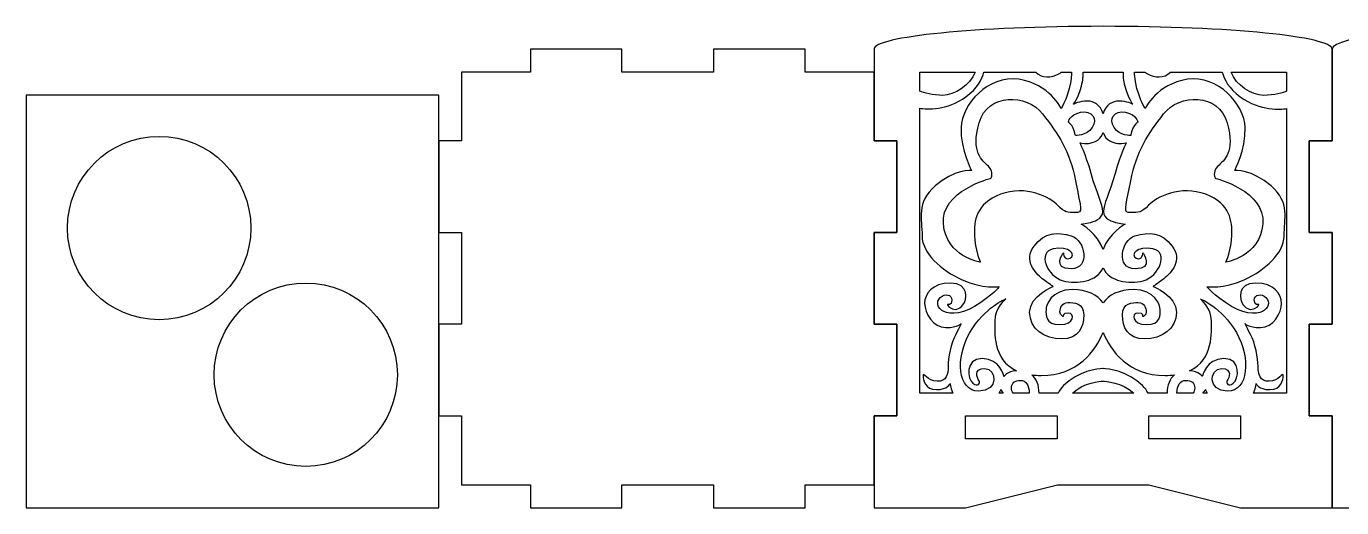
# Model space of a CAD drawing. Extents: x 889 to 2505, y 704 to 1001.
# Drawn here: x 889 to 1703, y 704 to 1001 of the extents above; entities that cross this region are included whole.
import ezdxf

# ---------------------------------------------------------------- set-up
doc = ezdxf.new("R2010")
doc.units = 0
doc.layers.add('A0118_Printing', color=7, linetype='CONTINUOUS')

msp = doc.modelspace()

# ---------------------------------------------------------------- linework, layer by layer
at = {"layer": 'A0118_Printing', "color": 1}
for points in [[(1555.409061, 1001.253875)], [(1158.558771, 930.388077), (1144.385771, 930.388077), (1144.385771, 873.695078), (1158.558771, 873.695078), (1158.558771, 817.00208), (1144.385771, 817.00208), (1144.385771, 760.309081), (1158.558771, 760.309081), (1158.558771, 717.789082), (1201.07877, 717.789082), (1201.07877, 703.616082), (1257.771769, 703.616082), (1257.771769, 717.789082), (1314.464767, 717.789082), (1314.464767, 703.616082), (1371.157766, 703.616082), (1371.157766, 717.789082), (1413.676765, 717.789082), (1413.676765, 760.309081), (1427.849764, 760.309081), (1427.849764, 817.00208), (1413.676765, 817.00208), (1413.676765, 873.695078), (1427.849764, 873.695078), (1427.849764, 930.388077), (1413.676765, 930.388077), (1413.676765, 972.908076), (1371.157766, 972.908076), (1371.157766, 987.081075), (1314.464767, 987.081075), (1314.464767, 972.908076), (1257.771769, 972.908076), (1257.771769, 987.081075), (1201.07877, 987.081075), (1201.07877, 972.908076), (1158.558771, 972.908076)], [(889.267878, 703.616782), (1144.385871, 703.616782), (1144.385871, 958.718776), (889.267878, 958.718776)], [(1548.641061, 938.712877)], [(1573.876061, 938.314877)], [(1624.817059, 907.331877)], [(1564.372061, 879.700878)], [(914.766877, 876.536778)], [(1475.791063, 872.047878)], [(1495.175063, 832.688879)], [(1576.878061, 823.941879)], [(1492.101063, 776.631881)], [(1498.718063, 777.526881)], [(1611.12306, 774.481881)], [(1619.72806, 774.481881)], [(1632.425059, 775.637881)], [(1527.063062, 746.135881), (1470.370063, 746.135881), (1470.370063, 760.308881), (1527.063062, 760.308881)], [(1640.449059, 746.135881), (1583.75606, 746.135881), (1583.75606, 760.308881), (1640.449059, 760.308881)], [(1062.168873, 729.134782)]]:
    msp.add_lwpolyline(points, close=True, dxfattribs=at)
for points in [[(1413.677065, 987.080875), (1413.677065, 987.079875), (1413.677065, 930.387877), (1427.850064, 930.387877), (1427.850064, 873.694878), (1413.677065, 873.694878), (1413.677065, 817.00188), (1427.850064, 817.00188), (1427.850064, 760.308881), (1413.677065, 760.308881), (1413.677065, 703.615882), (1470.370063, 703.615882), (1527.100062, 717.789882), (1583.72506, 717.789882), (1640.449059, 703.615882), (1697.142058, 703.615882), (1697.142058, 760.308881), (1682.968058, 760.308881), (1682.968058, 817.00188), (1697.142058, 817.00188), (1697.142058, 873.694878), (1682.968058, 873.694878), (1682.968058, 930.387877), (1697.142058, 930.387877), (1697.142058, 987.079875), (1697.142058, 987.080875)], [(1697.141258, 987.080875), (1697.141258, 930.387877), (1682.968258, 930.387877), (1682.968258, 873.694878), (1697.141258, 873.694878), (1697.141258, 817.00188), (1682.968258, 817.00188), (1682.968258, 760.308881), (1697.141258, 760.308881), (1697.141258, 703.615882), (1739.661257, 703.615882), (1796.391255, 717.789882), (1853.016254, 717.789882), (1909.740252, 703.615882), (1952.260251, 703.615882), (1952.260251, 760.308881), (1966.433251, 760.308881), (1966.433251, 817.00188), (1952.260251, 817.00188), (1952.260251, 873.694878), (1966.433251, 873.694878)], [(1441.927064, 961.108876), (1441.927064, 972.906876), (1476.295063, 972.906876)], [(1481.678063, 972.906876), (1513.755062, 972.906876)], [(1529.544062, 972.906876), (1535.957062, 972.906876)], [(1543.017061, 972.906876), (1567.804061, 972.906876)], [(1574.864061, 972.906876), (1581.27706, 972.906876)], [(1597.06706, 972.906876), (1629.143059, 972.906876)], [(1634.527059, 972.906876), (1668.894058, 972.906876)], [(1668.894058, 972.906876), (1668.894058, 961.056876)], [(1441.927064, 774.481881), (1441.927064, 950.592876)], [(1668.894058, 950.355876), (1668.894058, 774.481881), (1648.350059, 774.481881)], [(1555.018061, 789.65888), (1555.018061, 789.63588)], [(1555.468061, 789.63588), (1555.468061, 789.65888)], [(1462.471063, 774.481881), (1441.927064, 774.481881)], [(1493.680063, 774.481881), (1491.093063, 774.481881)], [(1509.751062, 774.481881), (1499.698063, 774.481881)], [(1527.575062, 774.481881), (1515.867062, 774.481881)], [(1574.417061, 774.481881), (1536.393062, 774.481881)], [(1594.95506, 774.481881), (1583.24606, 774.481881)], [(1611.12306, 774.481881), (1601.07006, 774.481881)], [(1619.72806, 774.481881), (1617.14106, 774.481881)]]:
    msp.add_lwpolyline(points, dxfattribs=at)
for points in [[(1555.409061, 1001.253875), (1477.133063, 1001.253875), (1413.677065, 994.908875), (1413.677065, 987.080875)], [(1697.142058, 987.080875), (1697.142058, 994.908875), (1633.686059, 1001.253875), (1555.409061, 1001.253875)], [(1824.701254, 1001.253875), (1754.252256, 1001.253875), (1697.141258, 994.908875), (1697.141258, 987.080875)], [(1476.295063, 972.906876), (1473.095063, 964.778876), (1463.276063, 958.567876), (1456.172064, 958.567876)], [(1503.304062, 968.481876), (1484.310063, 971.314876), (1467.975063, 952.901876), (1467.506063, 938.738877)], [(1470.554063, 957.672876), (1477.649063, 962.810876), (1480.558063, 968.454876), (1481.678063, 972.906876)], [(1529.332062, 950.516876), (1529.332062, 950.516876), (1522.297062, 965.648876), (1503.304062, 968.481876)], [(1513.755062, 972.906876), (1517.756062, 968.838876), (1523.458062, 969.527876), (1528.003062, 971.835876)], [(1528.003062, 971.835876), (1528.586062, 972.131876), (1529.097062, 972.494876), (1529.544062, 972.906876)], [(1535.898062, 971.761876), (1534.960062, 958.567876), (1529.332062, 950.516876), (1529.332062, 950.516876)], [(1535.957062, 972.906876), (1535.937062, 972.524876), (1535.926062, 972.156876), (1535.898062, 971.761876)], [(1541.994061, 964.306876), (1542.952061, 967.859876), (1543.118061, 970.773876), (1543.017061, 972.906876)], [(1567.804061, 972.906876), (1567.703061, 970.773876), (1567.869061, 967.859876), (1568.827061, 964.306876)], [(1574.923061, 971.761876), (1574.895061, 972.156876), (1574.884061, 972.524876), (1574.864061, 972.906876)], [(1581.48906, 950.516876), (1581.48906, 950.516876), (1575.861061, 958.567876), (1574.923061, 971.761876)], [(1581.27706, 972.906876), (1581.72406, 972.494876), (1582.23506, 972.131876), (1582.81806, 971.835876)], [(1607.51706, 968.481876), (1588.52406, 965.648876), (1581.48906, 950.516876), (1581.48906, 950.516876)], [(1582.81806, 971.835876), (1587.36306, 969.527876), (1593.06506, 968.838876), (1597.06706, 972.906876)], [(1643.315059, 938.738877), (1642.846059, 952.901876), (1626.511059, 971.314876), (1607.51706, 968.481876)], [(1629.143059, 972.906876), (1630.263059, 968.454876), (1633.172059, 962.810876), (1640.267059, 957.672876)], [(1654.649059, 958.567876), (1647.545059, 958.567876), (1637.726059, 964.778876), (1634.527059, 972.906876)], [(1456.172064, 958.567876), (1450.127064, 958.567876), (1444.649064, 960.161876), (1441.927064, 961.108876)], [(1537.070062, 953.125876), (1537.070062, 953.125876), (1539.884062, 956.479876), (1541.994061, 964.306876)], [(1568.827061, 964.306876), (1570.937061, 956.479876), (1573.751061, 953.125876), (1573.751061, 953.125876)], [(1668.894058, 961.056876), (1666.845058, 960.304876), (1661.385058, 958.567876), (1654.649059, 958.567876)], [(1441.927064, 950.592876), (1446.477064, 949.953876), (1458.894064, 949.228876), (1470.554063, 957.672876)], [(1478.709063, 941.620876), (1483.920063, 960.207876), (1508.202062, 959.610876), (1517.998062, 947.087876)], [(1545.668061, 954.989876), (1540.587061, 954.989876), (1537.070062, 953.125876), (1537.070062, 953.125876)], [(1555.411061, 947.098876), (1553.770061, 952.968876), (1549.624061, 954.989876), (1545.668061, 954.989876)], [(1565.153061, 954.989876), (1561.197061, 954.989876), (1557.051061, 952.968876), (1555.411061, 947.098876)], [(1573.751061, 953.125876), (1573.751061, 953.125876), (1570.234061, 954.989876), (1565.153061, 954.989876)], [(1592.82306, 947.087876), (1602.61906, 959.610876), (1626.901059, 960.207876), (1632.112059, 941.620876)], [(1640.267059, 957.672876), (1652.799059, 948.596876), (1665.519058, 949.821876), (1668.894058, 950.355876)], [(1517.998062, 947.087876), (1527.795062, 934.564877), (1534.777062, 923.988877), (1538.321062, 905.770877)], [(1533.975062, 941.943876), (1533.975062, 941.943876), (1534.439062, 946.768876), (1541.465061, 948.095876)], [(1541.465061, 948.095876), (1548.489061, 949.423876), (1552.260061, 944.245876), (1548.641061, 938.712877)], [(1562.180061, 938.712877), (1558.560061, 944.245876), (1562.332061, 949.423876), (1569.357061, 948.095876)], [(1569.357061, 948.095876), (1576.382061, 946.768876), (1576.846061, 941.943876), (1576.846061, 941.943876)], [(1572.500061, 905.770877), (1576.044061, 923.988877), (1583.02606, 934.564877), (1592.82306, 947.087876)], [(1467.506063, 938.738877), (1467.037063, 924.575877), (1474.123063, 912.052877), (1474.123063, 912.052877)], [(1484.441063, 914.685877), (1480.689063, 918.462877), (1473.498063, 923.034877), (1478.709063, 941.620876)], [(1536.945062, 938.314877), (1535.924062, 940.571876), (1533.975062, 941.943876), (1533.975062, 941.943876)], [(1538.291062, 933.755877), (1538.291062, 933.755877), (1537.966062, 936.057877), (1536.945062, 938.314877)], [(1548.641061, 938.712877), (1545.021061, 933.180877), (1538.291062, 933.755877), (1538.291062, 933.755877)], [(1572.530061, 933.755877), (1572.530061, 933.755877), (1565.800061, 933.180877), (1562.180061, 938.712877)], [(1573.876061, 938.314877), (1572.854061, 936.057877), (1572.530061, 933.755877), (1572.530061, 933.755877)], [(1576.846061, 941.943876), (1576.846061, 941.943876), (1574.897061, 940.571876), (1573.876061, 938.314877)], [(1632.112059, 941.620876), (1637.323059, 923.034877), (1630.132059, 918.462877), (1626.380059, 914.685877)], [(1636.698059, 912.052877), (1636.698059, 912.052877), (1643.784059, 924.575877), (1643.315059, 938.738877)], [(914.766877, 876.536778), (914.766877, 907.847777), (940.148876, 933.229777), (971.459876, 933.229777)], [(971.459876, 933.229777), (1002.770875, 933.229777), (1028.152874, 907.847777), (1028.152874, 876.536778)], [(1548.013061, 910.213877), (1544.469061, 922.935877), (1541.030061, 929.296877), (1541.030061, 929.296877)], [(1541.030061, 929.296877), (1541.030061, 929.296877), (1542.698061, 928.401877), (1546.345061, 928.898877)], [(1546.345061, 928.898877), (1549.230061, 929.291877), (1553.675061, 930.124877), (1555.411061, 935.663877)], [(1555.411061, 935.663877), (1557.146061, 930.124877), (1561.591061, 929.291877), (1564.476061, 928.898877)], [(1569.791061, 929.296877), (1569.791061, 929.296877), (1566.352061, 922.935877), (1562.808061, 910.213877)], [(1564.476061, 928.898877), (1568.123061, 928.401877), (1569.791061, 929.296877), (1569.791061, 929.296877)], [(1474.123063, 912.052877), (1474.123063, 912.052877), (1463.337063, 913.045877), (1451.456064, 902.609877)], [(1486.004063, 907.331877), (1486.004063, 907.331877), (1488.193063, 910.909877), (1484.441063, 914.685877)], [(1626.380059, 914.685877), (1622.629059, 910.909877), (1624.817059, 907.331877), (1624.817059, 907.331877)], [(1659.365059, 902.609877), (1647.484059, 913.045877), (1636.698059, 912.052877), (1636.698059, 912.052877)], [(1456.615064, 879.104878), (1454.843064, 899.479878), (1486.004063, 907.331877), (1486.004063, 907.331877)], [(1527.274062, 890.633878), (1522.897062, 895.503878), (1507.473062, 903.355877), (1491.944063, 897.391878)], [(1538.321062, 905.770877), (1541.864061, 887.552878), (1543.114061, 886.061878), (1538.321062, 886.160878)], [(1555.204061, 886.757878), (1555.204061, 891.329878), (1551.556061, 897.491878), (1548.013061, 910.213877)], [(1562.808061, 910.213877), (1559.265061, 897.491878), (1555.618061, 891.329878), (1555.618061, 886.757878)], [(1572.500061, 886.160878), (1567.707061, 886.061878), (1568.957061, 887.552878), (1572.500061, 905.770877)], [(1618.87706, 897.391878), (1603.34906, 903.355877), (1587.92406, 895.503878), (1583.54806, 890.633878)], [(1624.817059, 907.331877), (1624.817059, 907.331877), (1655.978059, 899.479878), (1654.206059, 879.104878)], [(1451.456064, 902.609877), (1439.576064, 892.173878), (1443.432064, 882.234878), (1443.432064, 871.599878)], [(1491.944063, 897.391878), (1476.416063, 891.428878), (1475.582063, 880.793878), (1475.791063, 872.047878)], [(1635.030059, 872.047878), (1635.239059, 880.793878), (1634.405059, 891.428878), (1618.87706, 897.391878)], [(1667.389058, 871.599878), (1667.389058, 882.234878), (1671.245058, 892.173878), (1659.365059, 902.609877)], [(1538.321062, 886.160878), (1533.527062, 886.260878), (1531.651062, 885.763878), (1527.274062, 890.633878)], [(1583.54806, 890.633878), (1579.170061, 885.763878), (1577.295061, 886.260878), (1572.500061, 886.160878)], [(1479.438063, 855.448879), (1479.438063, 855.448879), (1458.387064, 858.728879), (1456.615064, 879.104878)], [(1541.864061, 879.004878), (1541.864061, 879.004878), (1543.219061, 878.905878), (1546.449061, 879.700878)], [(1555.411061, 863.248878), (1552.076061, 872.877878), (1541.864061, 879.004878), (1541.864061, 879.004878)], [(1546.449061, 879.700878), (1549.680061, 880.495878), (1555.204061, 882.185878), (1555.204061, 886.757878)], [(1568.957061, 879.004878), (1568.957061, 879.004878), (1558.745061, 872.877878), (1555.411061, 863.248878)], [(1555.618061, 886.757878), (1555.618061, 882.185878), (1561.141061, 880.495878), (1564.372061, 879.700878)], [(1564.372061, 879.700878), (1567.602061, 878.905878), (1568.957061, 879.004878), (1568.957061, 879.004878)], [(1654.206059, 879.104878), (1652.434059, 858.728879), (1631.383059, 855.448879), (1631.383059, 855.448879)], [(971.459876, 819.84378), (940.148876, 819.84378), (914.766877, 845.225779), (914.766877, 876.536778)], [(1028.152874, 876.536778), (1028.152874, 845.225779), (1002.770875, 819.84378), (971.459876, 819.84378)], [(1443.432064, 871.599878), (1443.432064, 860.965878), (1455.260064, 850.330879), (1468.183063, 844.565879)], [(1475.791063, 872.047878), (1475.999063, 863.300878), (1479.438063, 855.448879), (1479.438063, 855.448879)], [(1512.683062, 865.387878), (1519.353062, 874.233878), (1527.065062, 874.035878), (1535.715062, 871.649878)], [(1535.715062, 871.649878), (1544.365061, 869.264878), (1547.700061, 851.274879), (1535.611062, 851.274879)], [(1575.210061, 851.274879), (1563.121061, 851.274879), (1566.456061, 869.264878), (1575.106061, 871.649878)], [(1575.106061, 871.649878), (1583.75606, 874.035878), (1591.46806, 874.233878), (1598.13806, 865.387878)], [(1631.383059, 855.448879), (1631.383059, 855.448879), (1634.822059, 863.300878), (1635.030059, 872.047878)], [(1642.638059, 844.565879), (1655.561059, 850.330879), (1667.389058, 860.965878), (1667.389058, 871.599878)], [(1517.790062, 845.211879), (1513.413062, 848.690879), (1506.014062, 856.542879), (1512.683062, 865.387878)], [(1524.564062, 863.698878), (1514.559062, 861.511878), (1520.604062, 846.702879), (1530.713062, 843.919879)], [(1534.985062, 857.933879), (1538.946062, 859.722879), (1534.569062, 865.885878), (1524.564062, 863.698878)], [(1586.25706, 863.698878), (1576.252061, 865.885878), (1571.875061, 859.722879), (1575.835061, 857.933879)], [(1580.10806, 843.919879), (1590.21706, 846.702879), (1596.26206, 861.511878), (1586.25706, 863.698878)], [(1598.13806, 865.387878), (1604.80806, 856.542879), (1597.40806, 848.690879), (1593.03106, 845.211879)], [(1535.611062, 851.274879), (1523.522062, 851.274879), (1530.817062, 861.114878), (1530.817062, 861.114878)], [(1530.817062, 861.114878), (1530.817062, 861.114878), (1531.026062, 856.144879), (1534.985062, 857.933879)], [(1580.00406, 861.114878), (1580.00406, 861.114878), (1587.29906, 851.274879), (1575.210061, 851.274879)], [(1575.835061, 857.933879), (1579.796061, 856.144879), (1580.00406, 861.114878), (1580.00406, 861.114878)], [(1530.713062, 843.919879), (1539.260062, 841.566879), (1551.753061, 843.407879), (1555.411061, 851.900879)], [(1555.411061, 851.900879), (1559.068061, 843.407879), (1571.561061, 841.566879), (1580.10806, 843.919879)], [(1005.475875, 785.82778), (1005.475875, 817.13878), (1030.857874, 842.520779), (1062.168873, 842.520779)], [(1062.168873, 842.520779), (1093.479873, 842.520779), (1118.861872, 817.13878), (1118.861872, 785.82778)], [(1461.149063, 842.528879), (1449.424064, 842.528879), (1444.995064, 835.620879), (1444.995064, 829.855879)], [(1468.704063, 829.010879), (1471.205063, 831.942879), (1472.873063, 842.528879), (1461.149063, 842.528879)], [(1468.183063, 844.565879), (1481.106063, 838.800879), (1491.058063, 840.242879), (1491.058063, 840.242879)], [(1491.058063, 840.242879), (1491.058063, 840.242879), (1490.016063, 837.757879), (1479.699063, 830.402879)], [(1509.974062, 824.438879), (1509.974062, 834.775879), (1524.460062, 840.440879), (1524.460062, 840.440879)], [(1524.460062, 840.440879), (1524.460062, 840.440879), (1522.167062, 841.732879), (1517.790062, 845.211879)], [(1536.471062, 838.453879), (1523.262062, 838.453879), (1520.083062, 828.911879), (1520.083062, 825.929879)], [(1555.411061, 830.226879), (1552.086061, 835.094879), (1545.455061, 838.453879), (1536.471062, 838.453879)], [(1574.350061, 838.453879), (1565.366061, 838.453879), (1558.735061, 835.094879), (1555.411061, 830.226879)], [(1590.73806, 825.929879), (1590.73806, 828.911879), (1587.55906, 838.453879), (1574.350061, 838.453879)], [(1593.03106, 845.211879), (1588.65406, 841.732879), (1586.36106, 840.440879), (1586.36106, 840.440879)], [(1586.36106, 840.440879), (1586.36106, 840.440879), (1600.84706, 834.775879), (1600.84706, 824.438879)], [(1619.76306, 840.242879), (1619.76306, 840.242879), (1629.715059, 838.800879), (1642.638059, 844.565879)], [(1631.122059, 830.402879), (1620.805059, 837.757879), (1619.76306, 840.242879), (1619.76306, 840.242879)], [(1649.673059, 842.528879), (1637.948059, 842.528879), (1639.616059, 831.942879), (1642.117059, 829.010879)], [(1665.826058, 829.855879), (1665.826058, 835.620879), (1661.397058, 842.528879), (1649.673059, 842.528879)], [(1456.824064, 824.985879), (1452.915064, 827.023879), (1451.821064, 830.700879), (1454.687064, 833.483879)], [(1454.687064, 833.483879), (1457.553064, 836.266879), (1461.878063, 835.521879), (1461.878063, 831.843879)], [(1479.699063, 830.402879), (1469.382063, 823.047879), (1460.732063, 822.948879), (1456.824064, 824.985879)], [(1461.878063, 831.843879), (1461.878063, 828.166879), (1459.064064, 829.259879), (1459.064064, 829.259879)], [(1472.977063, 811.91588), (1482.148063, 827.619879), (1495.175063, 832.688879), (1495.175063, 832.688879)], [(1495.175063, 832.688879), (1495.175063, 832.688879), (1488.401063, 827.420879), (1488.401063, 819.17188)], [(1528.733062, 824.737879), (1528.733062, 827.122879), (1529.983062, 830.501879), (1533.631062, 830.501879)], [(1533.631062, 830.501879), (1537.278062, 830.501879), (1543.427061, 830.402879), (1543.427061, 822.848879)], [(1567.394061, 822.848879), (1567.394061, 830.402879), (1573.543061, 830.501879), (1577.190061, 830.501879)], [(1577.190061, 830.501879), (1580.83806, 830.501879), (1582.08806, 827.122879), (1582.08806, 824.737879)], [(1622.420059, 819.17188), (1622.420059, 827.420879), (1615.64606, 832.688879), (1615.64606, 832.688879)], [(1615.64606, 832.688879), (1615.64606, 832.688879), (1628.673059, 827.619879), (1637.844059, 811.91588)], [(1653.997059, 824.985879), (1650.090059, 822.948879), (1641.440059, 823.047879), (1631.122059, 830.402879)], [(1648.943059, 831.843879), (1648.943059, 835.521879), (1653.268059, 836.266879), (1656.134059, 833.483879)], [(1651.757059, 829.259879), (1651.757059, 829.259879), (1648.943059, 828.166879), (1648.943059, 831.843879)], [(1656.134059, 833.483879), (1659.000059, 830.700879), (1657.906059, 827.023879), (1653.997059, 824.985879)], [(1444.995064, 829.855879), (1444.995064, 824.091879), (1450.206064, 814.99688), (1458.074064, 814.99688)], [(1459.064064, 829.259879), (1459.064064, 829.259879), (1458.960064, 828.215879), (1461.357063, 826.923879)], [(1461.357063, 826.923879), (1463.754063, 825.631879), (1466.203063, 826.078879), (1468.704063, 829.010879)], [(1529.775062, 807.94088), (1519.145062, 807.94088), (1509.974062, 814.10288), (1509.974062, 824.438879)], [(1520.083062, 825.929879), (1520.083062, 822.948879), (1519.457062, 816.78588), (1528.628062, 816.78588)], [(1528.628062, 816.78588), (1537.799062, 816.78588), (1538.008062, 823.941879), (1533.944062, 823.941879)], [(1530.817062, 821.755879), (1530.817062, 821.755879), (1528.733062, 822.351879), (1528.733062, 824.737879)], [(1543.427061, 822.848879), (1543.427061, 815.29588), (1540.405061, 807.94088), (1529.775062, 807.94088)], [(1533.944062, 823.941879), (1529.879062, 823.941879), (1530.817062, 821.755879), (1530.817062, 821.755879)], [(1581.04606, 807.94088), (1570.416061, 807.94088), (1567.394061, 815.29588), (1567.394061, 822.848879)], [(1576.878061, 823.941879), (1572.813061, 823.941879), (1573.022061, 816.78588), (1582.19306, 816.78588)], [(1580.00406, 821.755879), (1580.00406, 821.755879), (1580.94206, 823.941879), (1576.878061, 823.941879)], [(1582.08806, 824.737879), (1582.08806, 822.351879), (1580.00406, 821.755879), (1580.00406, 821.755879)], [(1600.84706, 824.438879), (1600.84706, 814.10288), (1591.67606, 807.94088), (1581.04606, 807.94088)], [(1582.19306, 816.78588), (1591.36406, 816.78588), (1590.73806, 822.948879), (1590.73806, 825.929879)], [(1642.117059, 829.010879), (1644.618059, 826.078879), (1647.067059, 825.631879), (1649.464059, 826.923879)], [(1649.464059, 826.923879), (1651.861059, 828.215879), (1651.757059, 829.259879), (1651.757059, 829.259879)], [(1652.747059, 814.99688), (1660.615058, 814.99688), (1665.826058, 824.091879), (1665.826058, 829.855879)], [(1458.074064, 814.99688), (1465.943063, 814.99688), (1467.610063, 817.53188), (1467.610063, 817.53188)], [(1467.610063, 817.53188), (1467.610063, 817.53188), (1467.141063, 816.09088), (1464.223063, 810.72388)], [(1488.401063, 819.17188), (1488.401063, 812.60988), (1486.885063, 795.10688), (1501.894062, 788.21988)], [(1608.92706, 788.21988), (1623.936059, 795.10688), (1622.420059, 812.60988), (1622.420059, 819.17188)], [(1646.598059, 810.72388), (1643.680059, 816.09088), (1643.211059, 817.53188), (1643.211059, 817.53188)], [(1643.211059, 817.53188), (1643.211059, 817.53188), (1644.879059, 814.99688), (1652.747059, 814.99688)], [(1464.223063, 810.72388), (1461.305063, 805.35588), (1459.533064, 796.06288), (1459.533064, 791.04388)], [(1478.396063, 775.637881), (1465.578063, 775.637881), (1463.806063, 796.21188), (1472.977063, 811.91588)], [(1517.060062, 785.37888), (1539.652062, 785.37888), (1550.937061, 800.47288), (1555.411061, 812.02988)], [(1555.411061, 812.02988), (1559.884061, 800.47288), (1571.168061, 785.37888), (1593.76106, 785.37888)], [(1637.844059, 811.91588), (1647.015059, 796.21188), (1645.243059, 775.637881), (1632.425059, 775.637881)], [(1651.288059, 791.04388), (1651.288059, 796.06288), (1649.516059, 805.35588), (1646.598059, 810.72388)], [(1459.533064, 791.04388), (1459.533064, 786.02488), (1458.543064, 781.75088), (1452.655064, 781.75088)], [(1480.689063, 795.81488), (1469.538063, 795.81488), (1471.622063, 782.99288), (1474.853063, 780.50888)], [(1478.605063, 782.19788), (1477.562063, 783.78888), (1474.853063, 789.65288), (1482.252063, 789.65288)], [(1482.252063, 789.65288), (1489.652063, 789.65288), (1491.215063, 775.637881), (1478.396063, 775.637881)], [(1494.029063, 784.68288), (1494.029063, 784.68288), (1491.840063, 795.81488), (1480.689063, 795.81488)], [(1555.018061, 789.63588), (1552.510061, 789.47588), (1539.878062, 788.22888), (1530.973062, 779.066881)], [(1555.245061, 789.64888), (1555.101061, 789.65588), (1555.018061, 789.65888), (1555.018061, 789.65888)], [(1555.468061, 789.65888), (1555.468061, 789.65888), (1555.386061, 789.65588), (1555.245061, 789.64888)], [(1579.848061, 779.066881), (1570.932061, 788.23988), (1558.008061, 789.47888), (1555.468061, 789.63588)], [(1630.132059, 795.81488), (1618.98106, 795.81488), (1616.79206, 784.68288), (1616.79206, 784.68288)], [(1632.425059, 775.637881), (1619.60606, 775.637881), (1621.170059, 789.65288), (1628.569059, 789.65288)], [(1628.569059, 789.65288), (1635.968059, 789.65288), (1633.259059, 783.78888), (1632.216059, 782.19788)], [(1635.968059, 780.50888), (1639.199059, 782.99288), (1641.283059, 795.81488), (1630.132059, 795.81488)], [(1658.166059, 781.75088), (1652.278059, 781.75088), (1651.288059, 786.02488), (1651.288059, 791.04388)], [(1062.168873, 729.134782), (1030.857874, 729.134782), (1005.475875, 754.516781), (1005.475875, 785.82778)], [(1118.861872, 785.82778), (1118.861872, 754.516781), (1093.479873, 729.134782), (1062.168873, 729.134782)], [(1452.655064, 781.75088), (1446.767064, 781.75088), (1444.056064, 787.91288), (1444.056064, 785.27888)], [(1444.056064, 785.27888), (1444.056064, 782.64588), (1445.099064, 776.631881), (1452.238064, 776.631881)], [(1474.853063, 780.50888), (1478.084063, 778.023881), (1479.647063, 780.60788), (1478.605063, 782.19788)], [(1501.894062, 788.21988), (1495.965063, 787.99788), (1494.029063, 784.68288), (1494.029063, 784.68288)], [(1498.718063, 777.526881), (1498.718063, 780.80688), (1500.803062, 782.29788), (1504.346062, 782.29788)], [(1504.346062, 782.29788), (1507.742062, 782.29788), (1509.601062, 779.280881), (1509.751062, 774.481881)], [(1515.867062, 774.481881), (1515.637062, 779.291881), (1514.390062, 783.29088), (1511.244062, 785.71288)], [(1511.244062, 785.71288), (1513.040062, 785.49488), (1514.974062, 785.37888), (1517.060062, 785.37888)], [(1536.393062, 774.481881), (1543.819061, 781.27488), (1553.677061, 781.78988), (1555.246061, 781.82788)], [(1555.246061, 781.82788), (1556.851061, 781.78988), (1566.937061, 781.27488), (1574.417061, 774.481881)], [(1593.76106, 785.37888), (1595.84706, 785.37888), (1597.78106, 785.49488), (1599.57706, 785.71288)], [(1599.57706, 785.71288), (1596.43106, 783.29088), (1595.18406, 779.291881), (1594.95506, 774.481881)], [(1601.07006, 774.481881), (1601.22006, 779.280881), (1603.08006, 782.29788), (1606.47506, 782.29788)], [(1606.47506, 782.29788), (1610.01806, 782.29788), (1612.10306, 780.80688), (1612.10306, 777.526881)], [(1616.79206, 784.68288), (1616.79206, 784.68288), (1614.85606, 787.99788), (1608.92706, 788.21988)], [(1632.216059, 782.19788), (1631.174059, 780.60788), (1632.737059, 778.023881), (1635.968059, 780.50888)], [(1666.765058, 785.27888), (1666.765058, 787.91288), (1664.054058, 781.75088), (1658.166059, 781.75088)], [(1658.583059, 776.631881), (1665.722058, 776.631881), (1666.765058, 782.64588), (1666.765058, 785.27888)], [(1452.238064, 776.631881), (1459.377064, 776.631881), (1460.784063, 780.30988), (1460.784063, 780.30988)], [(1460.784063, 780.30988), (1460.784063, 780.30988), (1460.547063, 778.777881), (1462.471063, 774.481881)], [(1491.093063, 774.481881), (1491.803063, 775.720881), (1492.101063, 776.631881), (1492.101063, 776.631881)], [(1492.101063, 776.631881), (1492.101063, 776.631881), (1492.660063, 775.535881), (1493.680063, 774.481881)], [(1499.698063, 774.481881), (1499.156063, 775.263881), (1498.718063, 776.279881), (1498.718063, 777.526881)], [(1530.973062, 779.066881), (1529.548062, 777.600881), (1528.441062, 776.054881), (1527.575062, 774.481881)], [(1583.24606, 774.481881), (1582.38006, 776.054881), (1581.27306, 777.600881), (1579.848061, 779.066881)], [(1612.10306, 777.526881), (1612.10306, 776.279881), (1611.66506, 775.263881), (1611.12306, 774.481881)], [(1617.14106, 774.481881), (1618.16106, 775.535881), (1618.72006, 776.631881), (1618.72006, 776.631881)], [(1618.72006, 776.631881), (1618.72006, 776.631881), (1619.01806, 775.720881), (1619.72806, 774.481881)], [(1648.350059, 774.481881), (1650.274059, 778.777881), (1650.037059, 780.30988), (1650.037059, 780.30988)], [(1650.037059, 780.30988), (1650.037059, 780.30988), (1651.444059, 776.631881), (1658.583059, 776.631881)]]:
    msp.add_open_spline(points, degree=3, dxfattribs=at)

doc.saveas('drawing.dxf')
